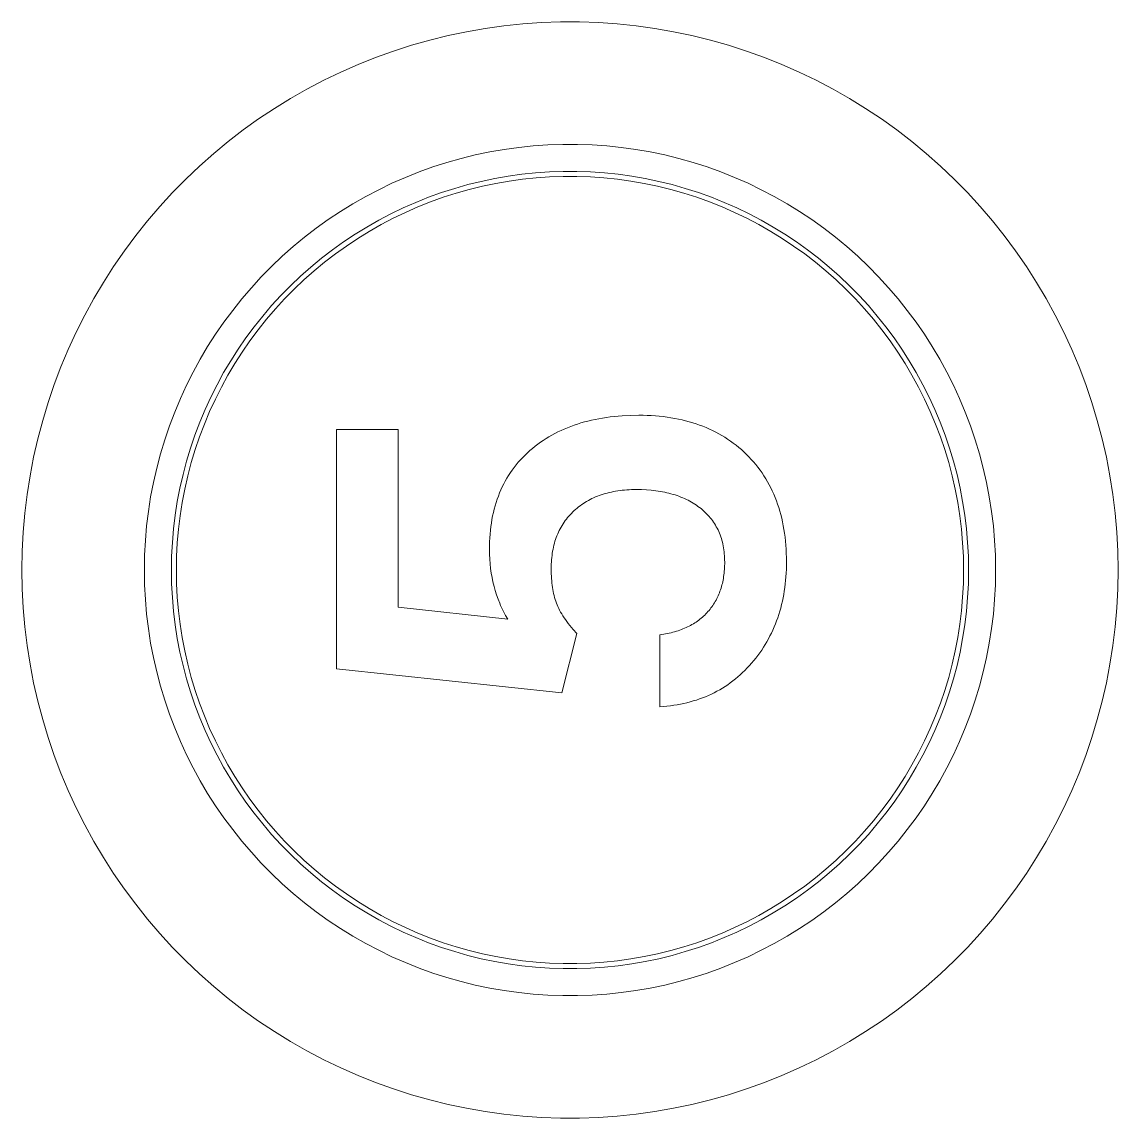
# Model space of a CAD drawing. Header units: millimetres. Extents: x -208 to 4974, y -28 to 3137.
# Drawn here: x 312.29 to 334.29, y 1462.3 to 1484.3 of the extents above; entities that cross this region are included whole.
import ezdxf

# ---------------------------------------------------------------- set-up
doc = ezdxf.new("R2010")
doc.units = ezdxf.units.MM
doc.layers.add('ZANO_R', color=7, linetype='Continuous', lineweight=0)

msp = doc.modelspace()

# ---------------------------------------------------------------- linework, layer by layer
at = {"layer": 'ZANO_R'}
for p, q in [((321.584, 1484.165), (321.21, 1484.1)), ((321.96, 1484.217), (321.584, 1484.165)), ((322.338, 1484.257), (321.96, 1484.217)), ((322.717, 1484.283), (322.338, 1484.257)), ((323.096, 1484.296), (322.717, 1484.283)), ((323.476, 1484.296), (323.096, 1484.296)), ((323.856, 1484.283), (323.476, 1484.296)), ((324.234, 1484.257), (323.856, 1484.283)), ((324.612, 1484.217), (324.234, 1484.257)), ((324.988, 1484.165), (324.612, 1484.217)), ((325.362, 1484.1), (324.988, 1484.165)), ((320.47, 1483.931), (320.104, 1483.827)), ((320.838, 1484.022), (320.47, 1483.931)), ((321.21, 1484.1), (320.838, 1484.022)), ((325.734, 1484.022), (325.362, 1484.1)), ((326.103, 1483.931), (325.734, 1484.022)), ((326.468, 1483.827), (326.103, 1483.931)), ((319.743, 1483.711), (319.385, 1483.583)), ((320.104, 1483.827), (319.743, 1483.711)), ((326.829, 1483.711), (326.468, 1483.827)), ((327.187, 1483.583), (326.829, 1483.711)), ((319.385, 1483.583), (319.033, 1483.442)), ((327.539, 1483.442), (327.187, 1483.583)), ((318.685, 1483.289), (318.343, 1483.124)), ((319.033, 1483.442), (318.685, 1483.289)), ((327.887, 1483.289), (327.539, 1483.442)), ((328.229, 1483.124), (327.887, 1483.289)), ((318.343, 1483.124), (318.007, 1482.948)), ((328.565, 1482.948), (328.229, 1483.124)), ((318.007, 1482.948), (317.677, 1482.76)), ((328.895, 1482.76), (328.565, 1482.948)), ((317.677, 1482.76), (317.354, 1482.561)), ((329.219, 1482.561), (328.895, 1482.76)), ((317.354, 1482.561), (317.037, 1482.35)), ((329.535, 1482.35), (329.219, 1482.561)), ((317.037, 1482.35), (316.729, 1482.129)), ((329.844, 1482.129), (329.535, 1482.35)), ((316.729, 1482.129), (316.428, 1481.898)), ((330.145, 1481.898), (329.844, 1482.129)), ((316.428, 1481.898), (316.135, 1481.656)), ((321.674, 1481.687), (321.964, 1481.737)), ((321.964, 1481.737), (322.256, 1481.778)), ((322.256, 1481.778), (322.55, 1481.808)), ((322.55, 1481.808), (322.844, 1481.829)), ((322.844, 1481.829), (323.139, 1481.839)), ((323.139, 1481.839), (323.434, 1481.839)), ((323.434, 1481.839), (323.728, 1481.829)), ((323.728, 1481.829), (324.023, 1481.808)), ((324.023, 1481.808), (324.316, 1481.778)), ((324.316, 1481.778), (324.608, 1481.737)), ((324.608, 1481.737), (324.898, 1481.687)), ((330.437, 1481.656), (330.145, 1481.898)), ((316.135, 1481.656), (315.851, 1481.404)), ((320.815, 1481.475), (321.099, 1481.555)), ((321.099, 1481.555), (321.385, 1481.626)), ((321.385, 1481.626), (321.674, 1481.687)), ((324.898, 1481.687), (325.187, 1481.626)), ((325.187, 1481.626), (325.473, 1481.555)), ((325.473, 1481.555), (325.757, 1481.475)), ((330.722, 1481.404), (330.437, 1481.656)), ((315.851, 1481.404), (315.575, 1481.143)), ((319.983, 1481.176), (320.257, 1481.285)), ((320.257, 1481.285), (320.534, 1481.385)), ((320.534, 1481.385), (320.815, 1481.475)), ((322.322, 1481.239), (322.597, 1481.268)), ((322.597, 1481.268), (322.872, 1481.287)), ((322.872, 1481.287), (323.148, 1481.296)), ((323.148, 1481.296), (323.424, 1481.296)), ((323.424, 1481.296), (323.7, 1481.287)), ((323.7, 1481.287), (323.976, 1481.268)), ((323.976, 1481.268), (324.25, 1481.239)), ((325.757, 1481.475), (326.038, 1481.385)), ((326.038, 1481.385), (326.315, 1481.285)), ((326.315, 1481.285), (326.589, 1481.176)), ((330.997, 1481.143), (330.722, 1481.404)), ((315.575, 1481.143), (315.309, 1480.872)), ((319.447, 1480.929), (319.713, 1481.057)), ((319.713, 1481.057), (319.983, 1481.176)), ((321.238, 1481.031), (321.506, 1481.097)), ((321.506, 1481.097), (321.776, 1481.154)), ((321.528, 1481), (321.795, 1481.056)), ((321.776, 1481.154), (322.048, 1481.201)), ((321.795, 1481.056), (322.064, 1481.102)), ((322.048, 1481.201), (322.322, 1481.239)), ((322.064, 1481.102), (322.334, 1481.14)), ((322.334, 1481.14), (322.605, 1481.168)), ((322.605, 1481.168), (322.877, 1481.187)), ((322.877, 1481.187), (323.15, 1481.196)), ((323.15, 1481.196), (323.422, 1481.196)), ((323.422, 1481.196), (323.695, 1481.187)), ((323.695, 1481.187), (323.967, 1481.168)), ((323.967, 1481.168), (324.238, 1481.14)), ((324.238, 1481.14), (324.509, 1481.102)), ((324.25, 1481.239), (324.524, 1481.201)), ((324.509, 1481.102), (324.777, 1481.056)), ((324.524, 1481.201), (324.796, 1481.154)), ((324.777, 1481.056), (325.044, 1481)), ((324.796, 1481.154), (325.066, 1481.097)), ((325.066, 1481.097), (325.334, 1481.031)), ((326.589, 1481.176), (326.859, 1481.057)), ((326.859, 1481.057), (327.125, 1480.929)), ((331.263, 1480.872), (330.997, 1481.143)), ((315.309, 1480.872), (315.053, 1480.592)), ((319.186, 1480.792), (319.447, 1480.929)), ((320.449, 1480.778), (320.709, 1480.871)), ((320.709, 1480.871), (320.972, 1480.956)), ((320.741, 1480.777), (321.001, 1480.86)), ((320.972, 1480.956), (321.238, 1481.031)), ((321.001, 1480.86), (321.263, 1480.934)), ((321.263, 1480.934), (321.528, 1481)), ((325.044, 1481), (325.309, 1480.934)), ((325.309, 1480.934), (325.571, 1480.86)), ((325.334, 1481.031), (325.6, 1480.956)), ((325.571, 1480.86), (325.831, 1480.777)), ((325.6, 1480.956), (325.863, 1480.871)), ((325.863, 1480.871), (326.123, 1480.778)), ((327.125, 1480.929), (327.386, 1480.792)), ((331.52, 1480.592), (331.263, 1480.872)), ((318.679, 1480.491), (318.93, 1480.646)), ((318.93, 1480.646), (319.186, 1480.792)), ((319.94, 1480.564), (320.193, 1480.675)), ((320.193, 1480.675), (320.449, 1480.778)), ((320.231, 1480.583), (320.485, 1480.684)), ((320.485, 1480.684), (320.741, 1480.777)), ((325.831, 1480.777), (326.088, 1480.684)), ((326.088, 1480.684), (326.341, 1480.583)), ((326.123, 1480.778), (326.379, 1480.675)), ((326.379, 1480.675), (326.632, 1480.564)), ((327.386, 1480.792), (327.642, 1480.646)), ((327.642, 1480.646), (327.893, 1480.491)), ((315.053, 1480.592), (314.806, 1480.303)), ((318.433, 1480.328), (318.679, 1480.491)), ((319.447, 1480.316), (319.691, 1480.444)), ((319.691, 1480.444), (319.94, 1480.564)), ((319.736, 1480.355), (319.982, 1480.473)), ((319.982, 1480.473), (320.231, 1480.583)), ((326.341, 1480.583), (326.59, 1480.473)), ((326.59, 1480.473), (326.836, 1480.355)), ((326.632, 1480.564), (326.881, 1480.444)), ((326.881, 1480.444), (327.126, 1480.316)), ((327.893, 1480.491), (328.139, 1480.328)), ((331.767, 1480.303), (331.52, 1480.592)), ((314.806, 1480.303), (314.569, 1480.007)), ((318.194, 1480.156), (318.433, 1480.328)), ((318.972, 1480.034), (319.207, 1480.179)), ((319.207, 1480.179), (319.447, 1480.316)), ((319.258, 1480.093), (319.495, 1480.228)), ((319.495, 1480.228), (319.736, 1480.355)), ((326.836, 1480.355), (327.078, 1480.228)), ((327.078, 1480.228), (327.315, 1480.093)), ((327.126, 1480.316), (327.366, 1480.179)), ((327.366, 1480.179), (327.601, 1480.034)), ((328.139, 1480.328), (328.379, 1480.156)), ((332.003, 1480.007), (331.767, 1480.303)), ((314.569, 1480.007), (314.343, 1479.702)), ((317.733, 1479.789), (317.96, 1479.976)), ((317.96, 1479.976), (318.194, 1480.156)), ((318.742, 1479.881), (318.972, 1480.034)), ((318.798, 1479.799), (319.026, 1479.95)), ((319.026, 1479.95), (319.258, 1480.093)), ((327.315, 1480.093), (327.547, 1479.95)), ((327.547, 1479.95), (327.774, 1479.799)), ((327.601, 1480.034), (327.831, 1479.881)), ((328.379, 1480.156), (328.612, 1479.976)), ((328.612, 1479.976), (328.84, 1479.789)), ((332.23, 1479.702), (332.003, 1480.007)), ((317.512, 1479.593), (317.733, 1479.789)), ((318.298, 1479.552), (318.517, 1479.721)), ((318.517, 1479.721), (318.742, 1479.881)), ((318.577, 1479.64), (318.798, 1479.799)), ((327.774, 1479.799), (327.996, 1479.64)), ((327.831, 1479.881), (328.055, 1479.721)), ((328.055, 1479.721), (328.274, 1479.552)), ((328.84, 1479.789), (329.06, 1479.593)), ((314.343, 1479.702), (314.127, 1479.389)), ((317.298, 1479.39), (317.512, 1479.593)), ((318.085, 1479.376), (318.298, 1479.552)), ((318.361, 1479.474), (318.577, 1479.64)), ((327.996, 1479.64), (328.212, 1479.474)), ((328.274, 1479.552), (328.487, 1479.376)), ((329.06, 1479.593), (329.274, 1479.39)), ((332.445, 1479.389), (332.23, 1479.702)), ((314.127, 1479.389), (313.922, 1479.069)), ((317.091, 1479.18), (317.298, 1479.39)), ((317.879, 1479.193), (318.085, 1479.376)), ((317.946, 1479.12), (318.15, 1479.3)), ((318.15, 1479.3), (318.361, 1479.474)), ((328.212, 1479.474), (328.422, 1479.3)), ((328.422, 1479.3), (328.626, 1479.12)), ((328.487, 1479.376), (328.694, 1479.193)), ((329.274, 1479.39), (329.481, 1479.18)), ((332.65, 1479.069), (332.445, 1479.389)), ((313.922, 1479.069), (313.728, 1478.743)), ((316.892, 1478.962), (317.091, 1479.18)), ((317.678, 1479.003), (317.879, 1479.193)), ((317.748, 1478.932), (317.946, 1479.12)), ((328.626, 1479.12), (328.824, 1478.932)), ((328.694, 1479.193), (328.894, 1479.003)), ((329.481, 1479.18), (329.68, 1478.962)), ((332.844, 1478.743), (332.65, 1479.069)), ((316.7, 1478.738), (316.892, 1478.962)), ((317.485, 1478.806), (317.678, 1479.003)), ((317.557, 1478.737), (317.748, 1478.932)), ((328.824, 1478.932), (329.015, 1478.737)), ((328.894, 1479.003), (329.088, 1478.806)), ((329.68, 1478.962), (329.872, 1478.738)), ((313.728, 1478.743), (313.546, 1478.41)), ((316.516, 1478.508), (316.7, 1478.738)), ((317.298, 1478.603), (317.485, 1478.806)), ((317.373, 1478.536), (317.557, 1478.737)), ((329.015, 1478.737), (329.199, 1478.536)), ((329.088, 1478.806), (329.274, 1478.603)), ((329.872, 1478.738), (330.056, 1478.508)), ((333.026, 1478.41), (332.844, 1478.743)), ((313.546, 1478.41), (313.375, 1478.07)), ((316.341, 1478.271), (316.516, 1478.508)), ((317.119, 1478.393), (317.298, 1478.603)), ((317.196, 1478.329), (317.373, 1478.536)), ((329.199, 1478.536), (329.377, 1478.329)), ((329.274, 1478.603), (329.454, 1478.393)), ((330.056, 1478.508), (330.232, 1478.271)), ((333.197, 1478.07), (333.026, 1478.41)), ((316.173, 1478.028), (316.341, 1478.271)), ((316.946, 1478.177), (317.119, 1478.393)), ((317.026, 1478.116), (317.196, 1478.329)), ((329.377, 1478.329), (329.547, 1478.116)), ((329.454, 1478.393), (329.626, 1478.177)), ((330.232, 1478.271), (330.399, 1478.028)), ((313.375, 1478.07), (313.217, 1477.725)), ((316.014, 1477.78), (316.173, 1478.028)), ((316.782, 1477.955), (316.946, 1478.177)), ((316.863, 1477.897), (317.026, 1478.116)), ((329.547, 1478.116), (329.709, 1477.897)), ((329.626, 1478.177), (329.791, 1477.955)), ((330.399, 1478.028), (330.558, 1477.78)), ((333.356, 1477.725), (333.197, 1478.07)), ((315.864, 1477.526), (316.014, 1477.78)), ((316.625, 1477.728), (316.782, 1477.955)), ((316.708, 1477.672), (316.863, 1477.897)), ((329.709, 1477.897), (329.864, 1477.672)), ((329.791, 1477.955), (329.947, 1477.728)), ((330.558, 1477.78), (330.709, 1477.526)), ((313.217, 1477.725), (313.07, 1477.375)), ((315.722, 1477.268), (315.864, 1477.526)), ((316.476, 1477.495), (316.625, 1477.728)), ((316.561, 1477.443), (316.708, 1477.672)), ((329.864, 1477.672), (330.011, 1477.443)), ((329.947, 1477.728), (330.096, 1477.495)), ((330.709, 1477.526), (330.85, 1477.268)), ((333.502, 1477.375), (333.356, 1477.725)), ((313.07, 1477.375), (312.935, 1477.02)), ((316.335, 1477.258), (316.476, 1477.495)), ((316.422, 1477.208), (316.561, 1477.443)), ((330.011, 1477.443), (330.15, 1477.208)), ((330.096, 1477.495), (330.237, 1477.258)), ((333.637, 1477.02), (333.502, 1477.375)), ((315.589, 1477.004), (315.722, 1477.268)), ((316.202, 1477.015), (316.335, 1477.258)), ((316.291, 1476.969), (316.422, 1477.208)), ((330.15, 1477.208), (330.281, 1476.969)), ((330.237, 1477.258), (330.37, 1477.015)), ((330.85, 1477.268), (330.983, 1477.004)), ((312.935, 1477.02), (312.813, 1476.661)), ((315.466, 1476.736), (315.589, 1477.004)), ((316.078, 1476.769), (316.202, 1477.015)), ((316.168, 1476.725), (316.291, 1476.969)), ((330.281, 1476.969), (330.404, 1476.725)), ((330.37, 1477.015), (330.494, 1476.769)), ((330.983, 1477.004), (331.106, 1476.736)), ((333.759, 1476.661), (333.637, 1477.02)), ((312.813, 1476.661), (312.703, 1476.297)), ((315.352, 1476.464), (315.466, 1476.736)), ((315.963, 1476.518), (316.078, 1476.769)), ((316.054, 1476.478), (316.168, 1476.725)), ((330.404, 1476.725), (330.518, 1476.478)), ((330.494, 1476.769), (330.609, 1476.518)), ((331.106, 1476.736), (331.22, 1476.464)), ((333.869, 1476.297), (333.759, 1476.661)), ((315.248, 1476.189), (315.352, 1476.464)), ((315.856, 1476.263), (315.963, 1476.518)), ((315.949, 1476.226), (316.054, 1476.478)), ((330.518, 1476.478), (330.623, 1476.226)), ((330.609, 1476.518), (330.716, 1476.263)), ((331.22, 1476.464), (331.325, 1476.189)), ((312.703, 1476.297), (312.606, 1475.93)), ((315.758, 1476.005), (315.856, 1476.263)), ((315.852, 1475.971), (315.949, 1476.226)), ((323.3, 1476.179), (323.367, 1476.203)), ((323.367, 1476.203), (323.435, 1476.226)), ((323.435, 1476.226), (323.504, 1476.248)), ((323.504, 1476.248), (323.574, 1476.268)), ((323.574, 1476.268), (323.645, 1476.286)), ((323.645, 1476.286), (323.717, 1476.304)), ((323.717, 1476.304), (323.79, 1476.32)), ((323.79, 1476.32), (323.864, 1476.334)), ((323.864, 1476.334), (323.94, 1476.347)), ((323.94, 1476.347), (324.016, 1476.359)), ((324.016, 1476.359), (324.094, 1476.369)), ((324.094, 1476.369), (324.173, 1476.378)), ((324.173, 1476.378), (324.253, 1476.386)), ((324.253, 1476.386), (324.334, 1476.392)), ((324.334, 1476.392), (324.499, 1476.401)), ((324.499, 1476.401), (324.668, 1476.403)), ((324.668, 1476.403), (324.753, 1476.403)), ((324.753, 1476.403), (324.836, 1476.4)), ((324.836, 1476.4), (324.918, 1476.396)), ((324.918, 1476.396), (324.999, 1476.391)), ((324.999, 1476.391), (325.078, 1476.384)), ((325.078, 1476.384), (325.157, 1476.376)), ((325.157, 1476.376), (325.235, 1476.366)), ((325.235, 1476.366), (325.312, 1476.354)), ((325.312, 1476.354), (325.387, 1476.341)), ((325.387, 1476.341), (325.462, 1476.327)), ((325.462, 1476.327), (325.535, 1476.311)), ((325.535, 1476.311), (325.607, 1476.293)), ((325.607, 1476.293), (325.679, 1476.274)), ((325.679, 1476.274), (325.749, 1476.253)), ((325.749, 1476.253), (325.818, 1476.231)), ((325.818, 1476.231), (325.886, 1476.207)), ((325.886, 1476.207), (325.953, 1476.182)), ((330.623, 1476.226), (330.72, 1475.971)), ((330.716, 1476.263), (330.814, 1476.005)), ((333.967, 1475.93), (333.869, 1476.297)), ((315.153, 1475.909), (315.248, 1476.189)), ((315.669, 1475.743), (315.758, 1476.005)), ((318.601, 1471.315), (318.601, 1476.115)), ((318.601, 1476.115), (319.84, 1476.115)), ((319.84, 1476.115), (319.84, 1472.555)), ((322.864, 1475.971), (322.923, 1476.005)), ((322.923, 1476.005), (322.983, 1476.037)), ((322.983, 1476.037), (323.045, 1476.068)), ((323.045, 1476.068), (323.107, 1476.098)), ((323.107, 1476.098), (323.17, 1476.126)), ((323.17, 1476.126), (323.235, 1476.153)), ((323.235, 1476.153), (323.3, 1476.179)), ((325.953, 1476.182), (326.019, 1476.155)), ((326.019, 1476.155), (326.083, 1476.126)), ((326.083, 1476.126), (326.147, 1476.096)), ((326.147, 1476.096), (326.21, 1476.065)), ((326.21, 1476.065), (326.271, 1476.032)), ((326.271, 1476.032), (326.332, 1475.998)), ((326.332, 1475.998), (326.391, 1475.961)), ((330.814, 1476.005), (330.903, 1475.743)), ((331.325, 1476.189), (331.42, 1475.909)), ((312.606, 1475.93), (312.521, 1475.56)), ((315.067, 1475.627), (315.153, 1475.909)), ((315.764, 1475.713), (315.852, 1475.971)), ((322.533, 1475.738), (322.586, 1475.78)), ((322.586, 1475.78), (322.639, 1475.821)), ((322.639, 1475.821), (322.694, 1475.86)), ((322.694, 1475.86), (322.75, 1475.899)), ((322.75, 1475.899), (322.806, 1475.935)), ((322.806, 1475.935), (322.864, 1475.971)), ((326.391, 1475.961), (326.449, 1475.924)), ((326.449, 1475.924), (326.506, 1475.885)), ((326.506, 1475.885), (326.563, 1475.844)), ((326.563, 1475.844), (326.618, 1475.802)), ((326.618, 1475.802), (326.672, 1475.758)), ((330.72, 1475.971), (330.808, 1475.713)), ((331.42, 1475.909), (331.505, 1475.627)), ((334.051, 1475.56), (333.967, 1475.93)), ((312.521, 1475.56), (312.45, 1475.187)), ((314.992, 1475.342), (315.067, 1475.627)), ((315.589, 1475.479), (315.669, 1475.743)), ((315.686, 1475.452), (315.764, 1475.713)), ((322.292, 1475.508), (322.337, 1475.556)), ((322.337, 1475.556), (322.384, 1475.603)), ((322.384, 1475.603), (322.432, 1475.649)), ((322.432, 1475.649), (322.482, 1475.694)), ((322.482, 1475.694), (322.533, 1475.738)), ((326.672, 1475.758), (326.725, 1475.713)), ((326.725, 1475.713), (326.776, 1475.666)), ((326.776, 1475.666), (326.827, 1475.618)), ((326.827, 1475.618), (326.876, 1475.568)), ((326.876, 1475.568), (326.924, 1475.517)), ((330.808, 1475.713), (330.887, 1475.452)), ((330.903, 1475.743), (330.983, 1475.479)), ((331.505, 1475.627), (331.581, 1475.342)), ((334.123, 1475.187), (334.051, 1475.56)), ((314.926, 1475.054), (314.992, 1475.342)), ((315.519, 1475.212), (315.589, 1475.479)), ((315.616, 1475.188), (315.686, 1475.452)), ((322.127, 1475.304), (322.165, 1475.357)), ((322.165, 1475.357), (322.206, 1475.408)), ((322.206, 1475.408), (322.248, 1475.459)), ((322.248, 1475.459), (322.292, 1475.508)), ((326.924, 1475.517), (326.971, 1475.465)), ((326.971, 1475.465), (327.015, 1475.412)), ((327.015, 1475.412), (327.058, 1475.358)), ((327.058, 1475.358), (327.1, 1475.303)), ((330.887, 1475.452), (330.957, 1475.188)), ((330.983, 1475.479), (331.054, 1475.212)), ((331.581, 1475.342), (331.646, 1475.054)), ((312.45, 1475.187), (312.391, 1474.812)), ((315.457, 1474.943), (315.519, 1475.212)), ((315.555, 1474.922), (315.616, 1475.188)), ((321.987, 1475.083), (322.019, 1475.14)), ((322.019, 1475.14), (322.054, 1475.196)), ((322.054, 1475.196), (322.089, 1475.251)), ((322.089, 1475.251), (322.127, 1475.304)), ((327.1, 1475.303), (327.14, 1475.246)), ((327.14, 1475.246), (327.178, 1475.188)), ((327.178, 1475.188), (327.215, 1475.13)), ((327.215, 1475.13), (327.251, 1475.07)), ((330.957, 1475.188), (331.017, 1474.922)), ((331.054, 1475.212), (331.115, 1474.943)), ((334.181, 1474.812), (334.123, 1475.187)), ((314.87, 1474.765), (314.926, 1475.054)), ((315.405, 1474.672), (315.457, 1474.943)), ((315.504, 1474.654), (315.555, 1474.922)), ((321.873, 1474.843), (321.899, 1474.905)), ((321.899, 1474.905), (321.927, 1474.965)), ((321.927, 1474.965), (321.956, 1475.025)), ((321.956, 1475.025), (321.987, 1475.083)), ((324.246, 1474.886), (324.202, 1474.879)), ((324.29, 1474.892), (324.246, 1474.886)), ((324.336, 1474.897), (324.29, 1474.892)), ((324.382, 1474.902), (324.336, 1474.897)), ((324.428, 1474.906), (324.382, 1474.902)), ((324.475, 1474.909), (324.428, 1474.906)), ((324.523, 1474.911), (324.475, 1474.909)), ((324.62, 1474.912), (324.523, 1474.911)), ((324.722, 1474.911), (324.62, 1474.912)), ((324.82, 1474.906), (324.722, 1474.911)), ((324.916, 1474.899), (324.82, 1474.906)), ((324.963, 1474.894), (324.916, 1474.899)), ((325.009, 1474.888), (324.963, 1474.894)), ((325.054, 1474.882), (325.009, 1474.888)), ((325.099, 1474.875), (325.054, 1474.882)), ((327.251, 1475.07), (327.284, 1475.009)), ((327.284, 1475.009), (327.317, 1474.947)), ((327.317, 1474.947), (327.347, 1474.883)), ((327.347, 1474.883), (327.376, 1474.819)), ((331.017, 1474.922), (331.069, 1474.654)), ((331.115, 1474.943), (331.167, 1474.672)), ((331.646, 1475.054), (331.702, 1474.765)), ((312.391, 1474.812), (312.345, 1474.435)), ((314.825, 1474.474), (314.87, 1474.765)), ((315.362, 1474.399), (315.405, 1474.672)), ((321.804, 1474.652), (321.825, 1474.717)), ((321.825, 1474.717), (321.848, 1474.781)), ((321.848, 1474.781), (321.873, 1474.843)), ((323.62, 1474.674), (323.587, 1474.654)), ((323.655, 1474.693), (323.62, 1474.674)), ((323.69, 1474.712), (323.655, 1474.693)), ((323.725, 1474.73), (323.69, 1474.712)), ((323.761, 1474.747), (323.725, 1474.73)), ((323.798, 1474.763), (323.761, 1474.747)), ((323.836, 1474.778), (323.798, 1474.763)), ((323.874, 1474.793), (323.836, 1474.778)), ((323.913, 1474.806), (323.874, 1474.793)), ((323.952, 1474.819), (323.913, 1474.806)), ((323.992, 1474.831), (323.952, 1474.819)), ((324.033, 1474.842), (323.992, 1474.831)), ((324.074, 1474.853), (324.033, 1474.842)), ((324.116, 1474.862), (324.074, 1474.853)), ((324.159, 1474.871), (324.116, 1474.862)), ((324.202, 1474.879), (324.159, 1474.871)), ((325.143, 1474.867), (325.099, 1474.875)), ((325.187, 1474.858), (325.143, 1474.867)), ((325.23, 1474.849), (325.187, 1474.858)), ((325.272, 1474.839), (325.23, 1474.849)), ((325.313, 1474.828), (325.272, 1474.839)), ((325.354, 1474.816), (325.313, 1474.828)), ((325.394, 1474.804), (325.354, 1474.816)), ((325.434, 1474.791), (325.394, 1474.804)), ((325.472, 1474.777), (325.434, 1474.791)), ((325.511, 1474.762), (325.472, 1474.777)), ((325.548, 1474.747), (325.511, 1474.762)), ((325.585, 1474.731), (325.548, 1474.747)), ((325.621, 1474.714), (325.585, 1474.731)), ((325.656, 1474.697), (325.621, 1474.714)), ((325.691, 1474.678), (325.656, 1474.697)), ((325.725, 1474.659), (325.691, 1474.678)), ((327.376, 1474.819), (327.404, 1474.753)), ((327.404, 1474.753), (327.429, 1474.686)), ((327.429, 1474.686), (327.454, 1474.618)), ((331.167, 1474.672), (331.21, 1474.399)), ((331.702, 1474.765), (331.747, 1474.474)), ((334.227, 1474.435), (334.181, 1474.812)), ((314.789, 1474.181), (314.825, 1474.474)), ((315.461, 1474.385), (315.504, 1474.654)), ((321.734, 1474.382), (321.749, 1474.451)), ((321.749, 1474.451), (321.766, 1474.519)), ((321.766, 1474.519), (321.784, 1474.586)), ((321.784, 1474.586), (321.804, 1474.652)), ((323.341, 1474.462), (323.314, 1474.434)), ((323.37, 1474.489), (323.341, 1474.462)), ((323.399, 1474.515), (323.37, 1474.489)), ((323.428, 1474.54), (323.399, 1474.515)), ((323.459, 1474.564), (323.428, 1474.54)), ((323.49, 1474.588), (323.459, 1474.564)), ((323.522, 1474.611), (323.49, 1474.588)), ((323.554, 1474.633), (323.522, 1474.611)), ((323.587, 1474.654), (323.554, 1474.633)), ((325.759, 1474.639), (325.725, 1474.659)), ((325.791, 1474.619), (325.759, 1474.639)), ((325.823, 1474.597), (325.791, 1474.619)), ((325.855, 1474.575), (325.823, 1474.597)), ((325.886, 1474.552), (325.855, 1474.575)), ((325.916, 1474.529), (325.886, 1474.552)), ((325.945, 1474.504), (325.916, 1474.529)), ((325.973, 1474.48), (325.945, 1474.504)), ((326.001, 1474.454), (325.973, 1474.48)), ((326.027, 1474.428), (326.001, 1474.454)), ((327.454, 1474.618), (327.477, 1474.549)), ((327.477, 1474.549), (327.498, 1474.479)), ((327.498, 1474.479), (327.517, 1474.408)), ((331.069, 1474.654), (331.111, 1474.385)), ((331.747, 1474.474), (331.783, 1474.181)), ((312.345, 1474.435), (312.312, 1474.056)), ((315.329, 1474.125), (315.362, 1474.399)), ((315.428, 1474.114), (315.461, 1474.385)), ((321.698, 1474.168), (321.708, 1474.24)), ((321.708, 1474.24), (321.72, 1474.312)), ((321.72, 1474.312), (321.734, 1474.382)), ((323.147, 1474.225), (323.127, 1474.193)), ((323.168, 1474.257), (323.147, 1474.225)), ((323.19, 1474.288), (323.168, 1474.257)), ((323.213, 1474.318), (323.19, 1474.288)), ((323.237, 1474.348), (323.213, 1474.318)), ((323.262, 1474.378), (323.237, 1474.348)), ((323.287, 1474.406), (323.262, 1474.378)), ((323.314, 1474.434), (323.287, 1474.406)), ((326.052, 1474.401), (326.027, 1474.428)), ((326.077, 1474.374), (326.052, 1474.401)), ((326.101, 1474.346), (326.077, 1474.374)), ((326.124, 1474.318), (326.101, 1474.346)), ((326.145, 1474.289), (326.124, 1474.318)), ((326.166, 1474.259), (326.145, 1474.289)), ((326.186, 1474.229), (326.166, 1474.259)), ((326.205, 1474.198), (326.186, 1474.229)), ((327.517, 1474.408), (327.535, 1474.336)), ((327.535, 1474.336), (327.552, 1474.262)), ((327.552, 1474.262), (327.567, 1474.187)), ((331.111, 1474.385), (331.144, 1474.114)), ((331.21, 1474.399), (331.243, 1474.125)), ((334.26, 1474.056), (334.227, 1474.435)), ((312.312, 1474.056), (312.293, 1473.677)), ((314.764, 1473.887), (314.789, 1474.181)), ((315.305, 1473.85), (315.329, 1474.125)), ((315.405, 1473.843), (315.428, 1474.114)), ((321.677, 1473.943), (321.682, 1474.019)), ((321.682, 1474.019), (321.689, 1474.094)), ((321.689, 1474.094), (321.698, 1474.168)), ((323.039, 1474.021), (323.024, 1473.985)), ((323.055, 1474.057), (323.039, 1474.021)), ((323.071, 1474.092), (323.055, 1474.057)), ((323.089, 1474.126), (323.071, 1474.092)), ((323.107, 1474.16), (323.089, 1474.126)), ((323.127, 1474.193), (323.107, 1474.16)), ((326.223, 1474.167), (326.205, 1474.198)), ((326.241, 1474.135), (326.223, 1474.167)), ((326.257, 1474.102), (326.241, 1474.135)), ((326.272, 1474.069), (326.257, 1474.102)), ((326.286, 1474.035), (326.272, 1474.069)), ((326.3, 1474.001), (326.286, 1474.035)), ((326.312, 1473.966), (326.3, 1474.001)), ((327.567, 1474.187), (327.58, 1474.111)), ((327.58, 1474.111), (327.592, 1474.034)), ((327.592, 1474.034), (327.602, 1473.956)), ((331.144, 1474.114), (331.167, 1473.843)), ((331.243, 1474.125), (331.267, 1473.85)), ((331.783, 1474.181), (331.808, 1473.887)), ((334.28, 1473.677), (334.26, 1474.056)), ((314.749, 1473.592), (314.764, 1473.887)), ((315.291, 1473.574), (315.305, 1473.85)), ((315.391, 1473.57), (315.405, 1473.843)), ((321.67, 1473.788), (321.673, 1473.866)), ((321.67, 1473.709), (321.67, 1473.788)), ((321.673, 1473.866), (321.677, 1473.943)), ((322.963, 1473.795), (322.954, 1473.755)), ((322.974, 1473.834), (322.963, 1473.795)), ((322.985, 1473.873), (322.974, 1473.834)), ((322.997, 1473.911), (322.985, 1473.873)), ((323.01, 1473.948), (322.997, 1473.911)), ((323.024, 1473.985), (323.01, 1473.948)), ((326.324, 1473.93), (326.312, 1473.966)), ((326.335, 1473.894), (326.324, 1473.93)), ((326.344, 1473.857), (326.335, 1473.894)), ((326.353, 1473.82), (326.344, 1473.857)), ((326.361, 1473.782), (326.353, 1473.82)), ((326.368, 1473.744), (326.361, 1473.782)), ((327.602, 1473.956), (327.611, 1473.877)), ((327.611, 1473.877), (327.618, 1473.797)), ((327.618, 1473.797), (327.623, 1473.715)), ((331.167, 1473.843), (331.181, 1473.57)), ((331.267, 1473.85), (331.281, 1473.574)), ((331.808, 1473.887), (331.824, 1473.592)), ((312.293, 1473.677), (312.286, 1473.298)), ((314.744, 1473.298), (314.749, 1473.592)), ((315.286, 1473.298), (315.291, 1473.574)), ((315.386, 1473.298), (315.391, 1473.57)), ((321.671, 1473.612), (321.67, 1473.709)), ((321.675, 1473.517), (321.671, 1473.612)), ((322.925, 1473.59), (322.92, 1473.547)), ((322.931, 1473.632), (322.925, 1473.59)), ((322.938, 1473.674), (322.931, 1473.632)), ((322.945, 1473.715), (322.938, 1473.674)), ((322.954, 1473.755), (322.945, 1473.715)), ((326.374, 1473.704), (326.368, 1473.744)), ((326.379, 1473.665), (326.374, 1473.704)), ((326.383, 1473.624), (326.379, 1473.665)), ((326.387, 1473.583), (326.383, 1473.624)), ((326.389, 1473.542), (326.387, 1473.583)), ((327.623, 1473.715), (327.627, 1473.632)), ((327.627, 1473.632), (327.629, 1473.549)), ((331.181, 1473.57), (331.186, 1473.298)), ((331.281, 1473.574), (331.286, 1473.298)), ((331.824, 1473.592), (331.829, 1473.298)), ((334.286, 1473.298), (334.28, 1473.677)), ((321.683, 1473.422), (321.675, 1473.517)), ((321.693, 1473.329), (321.683, 1473.422)), ((322.911, 1473.414), (322.909, 1473.369)), ((322.909, 1473.369), (322.909, 1473.323)), ((322.913, 1473.459), (322.911, 1473.414)), ((322.916, 1473.503), (322.913, 1473.459)), ((322.92, 1473.547), (322.916, 1473.503)), ((326.386, 1473.307), (326.388, 1473.344)), ((326.388, 1473.344), (326.39, 1473.381)), ((326.39, 1473.5), (326.389, 1473.542)), ((326.391, 1473.457), (326.39, 1473.5)), ((326.39, 1473.381), (326.391, 1473.419)), ((326.391, 1473.419), (326.391, 1473.457)), ((327.63, 1473.387), (327.628, 1473.312)), ((327.629, 1473.549), (327.63, 1473.464)), ((327.63, 1473.464), (327.63, 1473.387)), ((312.286, 1473.298), (312.293, 1472.918)), ((314.749, 1473.003), (314.744, 1473.298)), ((315.291, 1473.021), (315.286, 1473.298)), ((315.391, 1473.025), (315.386, 1473.298)), ((321.705, 1473.237), (321.693, 1473.329)), ((321.721, 1473.147), (321.705, 1473.237)), ((321.74, 1473.057), (321.721, 1473.147)), ((322.909, 1473.323), (322.911, 1473.223)), ((322.911, 1473.223), (322.913, 1473.175)), ((322.913, 1473.175), (322.915, 1473.127)), ((322.915, 1473.127), (322.919, 1473.081)), ((326.358, 1473.096), (326.364, 1473.13)), ((326.364, 1473.13), (326.37, 1473.165)), ((326.37, 1473.165), (326.375, 1473.2)), ((326.375, 1473.2), (326.379, 1473.235)), ((326.379, 1473.235), (326.383, 1473.271)), ((326.383, 1473.271), (326.386, 1473.307)), ((327.619, 1473.163), (327.613, 1473.09)), ((327.624, 1473.237), (327.619, 1473.163)), ((327.628, 1473.312), (327.624, 1473.237)), ((331.186, 1473.298), (331.181, 1473.025)), ((331.286, 1473.298), (331.281, 1473.021)), ((331.829, 1473.298), (331.824, 1473.003)), ((334.28, 1472.918), (334.286, 1473.298)), ((312.293, 1472.918), (312.312, 1472.539)), ((314.764, 1472.708), (314.749, 1473.003)), ((315.305, 1472.746), (315.291, 1473.021)), ((315.405, 1472.753), (315.391, 1473.025)), ((321.761, 1472.969), (321.74, 1473.057)), ((321.786, 1472.883), (321.761, 1472.969)), ((322.919, 1473.081), (322.924, 1473.036)), ((322.924, 1473.036), (322.929, 1472.991)), ((322.929, 1472.991), (322.935, 1472.948)), ((322.935, 1472.948), (322.942, 1472.905)), ((322.942, 1472.905), (322.949, 1472.864)), ((326.296, 1472.871), (326.307, 1472.901)), ((326.307, 1472.901), (326.317, 1472.933)), ((326.317, 1472.933), (326.327, 1472.965)), ((326.327, 1472.965), (326.336, 1472.997)), ((326.336, 1472.997), (326.344, 1473.029)), ((326.344, 1473.029), (326.351, 1473.063)), ((326.351, 1473.063), (326.358, 1473.096)), ((327.597, 1472.946), (327.587, 1472.876)), ((327.606, 1473.018), (327.597, 1472.946)), ((327.613, 1473.09), (327.606, 1473.018)), ((331.181, 1473.025), (331.167, 1472.753)), ((331.281, 1473.021), (331.267, 1472.746)), ((331.824, 1473.003), (331.808, 1472.708)), ((334.26, 1472.539), (334.28, 1472.918)), ((314.789, 1472.414), (314.764, 1472.708)), ((315.329, 1472.471), (315.305, 1472.746)), ((315.428, 1472.481), (315.405, 1472.753)), ((321.813, 1472.797), (321.786, 1472.883)), ((321.843, 1472.712), (321.813, 1472.797)), ((321.876, 1472.629), (321.843, 1472.712)), ((322.949, 1472.864), (322.958, 1472.823)), ((322.958, 1472.823), (322.967, 1472.783)), ((322.967, 1472.783), (322.977, 1472.745)), ((322.977, 1472.745), (322.988, 1472.707)), ((322.988, 1472.707), (323, 1472.67)), ((326.202, 1472.667), (326.218, 1472.695)), ((326.218, 1472.695), (326.232, 1472.723)), ((326.232, 1472.723), (326.246, 1472.752)), ((326.246, 1472.752), (326.26, 1472.781)), ((326.26, 1472.781), (326.273, 1472.81)), ((326.273, 1472.81), (326.285, 1472.84)), ((326.285, 1472.84), (326.296, 1472.871)), ((327.562, 1472.737), (327.548, 1472.669)), ((327.575, 1472.806), (327.562, 1472.737)), ((327.587, 1472.876), (327.575, 1472.806)), ((331.167, 1472.753), (331.144, 1472.481)), ((331.267, 1472.746), (331.243, 1472.471)), ((331.808, 1472.708), (331.783, 1472.414)), ((312.312, 1472.539), (312.345, 1472.16)), ((315.362, 1472.196), (315.329, 1472.471)), ((315.461, 1472.21), (315.428, 1472.481)), ((319.84, 1472.555), (322.037, 1472.309)), ((321.894, 1472.588), (321.876, 1472.629)), ((321.912, 1472.547), (321.894, 1472.588)), ((321.951, 1472.467), (321.912, 1472.547)), ((321.992, 1472.387), (321.951, 1472.467)), ((323, 1472.67), (323.013, 1472.635)), ((323.013, 1472.635), (323.026, 1472.599)), ((323.026, 1472.599), (323.042, 1472.563)), ((323.042, 1472.563), (323.059, 1472.527)), ((323.059, 1472.527), (323.077, 1472.491)), ((323.077, 1472.491), (323.097, 1472.454)), ((326.034, 1472.439), (326.055, 1472.463)), ((326.055, 1472.463), (326.076, 1472.487)), ((326.076, 1472.487), (326.096, 1472.511)), ((326.096, 1472.511), (326.115, 1472.536)), ((326.115, 1472.536), (326.134, 1472.561)), ((326.134, 1472.561), (326.152, 1472.587)), ((326.152, 1472.587), (326.169, 1472.614)), ((326.169, 1472.614), (326.186, 1472.64)), ((326.186, 1472.64), (326.202, 1472.667)), ((327.497, 1472.47), (327.477, 1472.405)), ((327.515, 1472.535), (327.497, 1472.47)), ((327.532, 1472.602), (327.515, 1472.535)), ((327.548, 1472.669), (327.532, 1472.602)), ((331.144, 1472.481), (331.111, 1472.21)), ((331.243, 1472.471), (331.21, 1472.196)), ((334.227, 1472.16), (334.26, 1472.539)), ((314.825, 1472.122), (314.789, 1472.414)), ((322.037, 1472.309), (321.992, 1472.387)), ((323.097, 1472.454), (323.119, 1472.416)), ((323.119, 1472.416), (323.142, 1472.378)), ((323.142, 1472.378), (323.166, 1472.34)), ((323.166, 1472.34), (323.193, 1472.302)), ((323.193, 1472.302), (323.22, 1472.263)), ((323.22, 1472.263), (323.25, 1472.224)), ((325.79, 1472.236), (325.817, 1472.254)), ((325.817, 1472.254), (325.843, 1472.272)), ((325.843, 1472.272), (325.869, 1472.291)), ((325.869, 1472.291), (325.894, 1472.31)), ((325.894, 1472.31), (325.919, 1472.33)), ((325.919, 1472.33), (325.943, 1472.351)), ((325.943, 1472.351), (325.967, 1472.372)), ((325.967, 1472.372), (325.99, 1472.394)), ((325.99, 1472.394), (326.012, 1472.416)), ((326.012, 1472.416), (326.034, 1472.439)), ((327.433, 1472.278), (327.409, 1472.215)), ((327.456, 1472.341), (327.433, 1472.278)), ((327.477, 1472.405), (327.456, 1472.341)), ((331.783, 1472.414), (331.747, 1472.122)), ((312.345, 1472.16), (312.391, 1471.783)), ((314.87, 1471.83), (314.825, 1472.122)), ((315.405, 1471.924), (315.362, 1472.196)), ((315.504, 1471.941), (315.461, 1472.21)), ((323.42, 1472.021), (323.124, 1470.83)), ((323.25, 1472.224), (323.281, 1472.184)), ((323.281, 1472.184), (323.313, 1472.144)), ((323.313, 1472.144), (323.347, 1472.103)), ((323.347, 1472.103), (323.42, 1472.021)), ((325.205, 1472.015), (325.243, 1472.023)), ((325.243, 1472.023), (325.279, 1472.031)), ((325.279, 1472.031), (325.316, 1472.039)), ((325.316, 1472.039), (325.351, 1472.048)), ((325.351, 1472.048), (325.386, 1472.058)), ((325.386, 1472.058), (325.421, 1472.068)), ((325.421, 1472.068), (325.455, 1472.079)), ((325.455, 1472.079), (325.488, 1472.09)), ((325.488, 1472.09), (325.521, 1472.102)), ((325.521, 1472.102), (325.553, 1472.115)), ((325.553, 1472.115), (325.585, 1472.128)), ((325.585, 1472.128), (325.616, 1472.142)), ((325.616, 1472.142), (325.646, 1472.156)), ((325.646, 1472.156), (325.676, 1472.171)), ((325.676, 1472.171), (325.705, 1472.186)), ((325.705, 1472.186), (325.734, 1472.202)), ((325.734, 1472.202), (325.762, 1472.219)), ((325.762, 1472.219), (325.79, 1472.236)), ((327.33, 1472.033), (327.3, 1471.974)), ((327.358, 1472.093), (327.33, 1472.033)), ((327.384, 1472.154), (327.358, 1472.093)), ((327.409, 1472.215), (327.384, 1472.154)), ((331.111, 1472.21), (331.069, 1471.941)), ((331.21, 1472.196), (331.167, 1471.924)), ((331.747, 1472.122), (331.702, 1471.83)), ((334.181, 1471.783), (334.227, 1472.16)), ((314.926, 1471.541), (314.87, 1471.83)), ((315.457, 1471.652), (315.405, 1471.924)), ((315.555, 1471.673), (315.504, 1471.941)), ((325.09, 1471.997), (325.167, 1472.008)), ((325.09, 1470.554), (325.09, 1471.997)), ((325.167, 1472.008), (325.205, 1472.015)), ((327.204, 1471.802), (327.169, 1471.746)), ((327.238, 1471.858), (327.204, 1471.802)), ((327.27, 1471.916), (327.238, 1471.858)), ((327.3, 1471.974), (327.27, 1471.916)), ((331.069, 1471.941), (331.017, 1471.673)), ((331.167, 1471.924), (331.115, 1471.652)), ((331.702, 1471.83), (331.646, 1471.541)), ((312.391, 1471.783), (312.45, 1471.408)), ((315.519, 1471.383), (315.457, 1471.652)), ((315.616, 1471.407), (315.555, 1471.673)), ((327.057, 1471.583), (327.017, 1471.531)), ((327.096, 1471.637), (327.057, 1471.583)), ((327.133, 1471.691), (327.096, 1471.637)), ((327.169, 1471.746), (327.133, 1471.691)), ((331.017, 1471.673), (330.957, 1471.407)), ((331.115, 1471.652), (331.054, 1471.383)), ((334.123, 1471.408), (334.181, 1471.783)), ((312.45, 1471.408), (312.521, 1471.035)), ((314.992, 1471.253), (314.926, 1471.541)), ((315.589, 1471.116), (315.519, 1471.383)), ((315.686, 1471.143), (315.616, 1471.407)), ((326.888, 1471.379), (326.843, 1471.331)), ((326.932, 1471.428), (326.888, 1471.379)), ((326.975, 1471.479), (326.932, 1471.428)), ((327.017, 1471.531), (326.975, 1471.479)), ((330.957, 1471.407), (330.887, 1471.143)), ((331.054, 1471.383), (330.983, 1471.116)), ((331.646, 1471.541), (331.581, 1471.253)), ((334.051, 1471.035), (334.123, 1471.408)), ((315.067, 1470.968), (314.992, 1471.253)), ((315.764, 1470.882), (315.686, 1471.143)), ((323.124, 1470.83), (318.601, 1471.315)), ((326.655, 1471.152), (326.605, 1471.111)), ((326.703, 1471.194), (326.655, 1471.152)), ((326.751, 1471.238), (326.703, 1471.194)), ((326.797, 1471.284), (326.751, 1471.238)), ((326.843, 1471.331), (326.797, 1471.284)), ((330.887, 1471.143), (330.808, 1470.882)), ((331.581, 1471.253), (331.505, 1470.968)), ((312.521, 1471.035), (312.606, 1470.665)), ((315.153, 1470.686), (315.067, 1470.968)), ((315.669, 1470.852), (315.589, 1471.116)), ((326.346, 1470.927), (326.291, 1470.895)), ((326.4, 1470.961), (326.346, 1470.927)), ((326.452, 1470.996), (326.4, 1470.961)), ((326.504, 1471.033), (326.452, 1470.996)), ((326.555, 1471.071), (326.504, 1471.033)), ((326.605, 1471.111), (326.555, 1471.071)), ((330.983, 1471.116), (330.903, 1470.852)), ((331.505, 1470.968), (331.42, 1470.686)), ((333.967, 1470.665), (334.051, 1471.035)), ((315.758, 1470.59), (315.669, 1470.852)), ((315.852, 1470.624), (315.764, 1470.882)), ((325.885, 1470.709), (325.824, 1470.688)), ((325.946, 1470.731), (325.885, 1470.709)), ((326.006, 1470.755), (325.946, 1470.731)), ((326.065, 1470.78), (326.006, 1470.755)), ((326.123, 1470.807), (326.065, 1470.78)), ((326.18, 1470.835), (326.123, 1470.807)), ((326.236, 1470.864), (326.18, 1470.835)), ((326.291, 1470.895), (326.236, 1470.864)), ((330.808, 1470.882), (330.72, 1470.624)), ((330.903, 1470.852), (330.814, 1470.59)), ((312.606, 1470.665), (312.703, 1470.298)), ((315.248, 1470.407), (315.153, 1470.686)), ((315.856, 1470.332), (315.758, 1470.59)), ((315.949, 1470.369), (315.852, 1470.624)), ((325.161, 1470.559), (325.09, 1470.554)), ((325.231, 1470.566), (325.161, 1470.559)), ((325.3, 1470.573), (325.231, 1470.566)), ((325.369, 1470.583), (325.3, 1470.573)), ((325.437, 1470.593), (325.369, 1470.583)), ((325.503, 1470.606), (325.437, 1470.593)), ((325.569, 1470.619), (325.503, 1470.606)), ((325.634, 1470.634), (325.569, 1470.619)), ((325.698, 1470.651), (325.634, 1470.634)), ((325.761, 1470.669), (325.698, 1470.651)), ((325.824, 1470.688), (325.761, 1470.669)), ((330.72, 1470.624), (330.623, 1470.369)), ((330.814, 1470.59), (330.716, 1470.332)), ((331.42, 1470.686), (331.325, 1470.407)), ((333.869, 1470.298), (333.967, 1470.665)), ((312.703, 1470.298), (312.813, 1469.935)), ((315.352, 1470.131), (315.248, 1470.407)), ((315.963, 1470.077), (315.856, 1470.332)), ((316.054, 1470.118), (315.949, 1470.369)), ((330.623, 1470.369), (330.518, 1470.118)), ((330.716, 1470.332), (330.609, 1470.077)), ((331.325, 1470.407), (331.22, 1470.131)), ((333.759, 1469.935), (333.869, 1470.298)), ((315.466, 1469.859), (315.352, 1470.131)), ((316.078, 1469.827), (315.963, 1470.077)), ((316.168, 1469.87), (316.054, 1470.118)), ((330.518, 1470.118), (330.404, 1469.87)), ((330.609, 1470.077), (330.494, 1469.827)), ((331.22, 1470.131), (331.106, 1469.859)), ((312.813, 1469.935), (312.935, 1469.575)), ((315.589, 1469.591), (315.466, 1469.859)), ((316.202, 1469.58), (316.078, 1469.827)), ((316.291, 1469.626), (316.168, 1469.87)), ((330.404, 1469.87), (330.281, 1469.626)), ((330.494, 1469.827), (330.37, 1469.58)), ((331.106, 1469.859), (330.983, 1469.591)), ((333.637, 1469.575), (333.759, 1469.935)), ((316.422, 1469.387), (316.291, 1469.626)), ((330.281, 1469.626), (330.15, 1469.387)), ((312.935, 1469.575), (313.07, 1469.22)), ((315.722, 1469.328), (315.589, 1469.591)), ((316.335, 1469.338), (316.202, 1469.58)), ((316.561, 1469.152), (316.422, 1469.387)), ((330.15, 1469.387), (330.011, 1469.152)), ((330.37, 1469.58), (330.237, 1469.338)), ((330.983, 1469.591), (330.85, 1469.328)), ((333.502, 1469.22), (333.637, 1469.575)), ((313.07, 1469.22), (313.217, 1468.87)), ((315.864, 1469.069), (315.722, 1469.328)), ((316.476, 1469.1), (316.335, 1469.338)), ((330.237, 1469.338), (330.096, 1469.1)), ((330.85, 1469.328), (330.709, 1469.069)), ((333.356, 1468.87), (333.502, 1469.22)), ((316.014, 1468.815), (315.864, 1469.069)), ((316.625, 1468.867), (316.476, 1469.1)), ((316.708, 1468.923), (316.561, 1469.152)), ((330.011, 1469.152), (329.864, 1468.923)), ((330.096, 1469.1), (329.947, 1468.867)), ((330.709, 1469.069), (330.558, 1468.815)), ((313.217, 1468.87), (313.375, 1468.525)), ((316.173, 1468.567), (316.014, 1468.815)), ((316.782, 1468.64), (316.625, 1468.867)), ((316.863, 1468.698), (316.708, 1468.923)), ((329.864, 1468.923), (329.709, 1468.698)), ((329.947, 1468.867), (329.791, 1468.64)), ((330.558, 1468.815), (330.399, 1468.567)), ((333.197, 1468.525), (333.356, 1468.87)), ((313.375, 1468.525), (313.546, 1468.186)), ((316.341, 1468.324), (316.173, 1468.567)), ((316.946, 1468.418), (316.782, 1468.64)), ((317.026, 1468.479), (316.863, 1468.698)), ((329.709, 1468.698), (329.547, 1468.479)), ((329.791, 1468.64), (329.626, 1468.418)), ((330.399, 1468.567), (330.232, 1468.324)), ((333.026, 1468.186), (333.197, 1468.525)), ((316.516, 1468.087), (316.341, 1468.324)), ((317.119, 1468.202), (316.946, 1468.418)), ((317.196, 1468.266), (317.026, 1468.479)), ((329.547, 1468.479), (329.377, 1468.266)), ((329.626, 1468.418), (329.454, 1468.202)), ((330.232, 1468.324), (330.056, 1468.087)), ((313.546, 1468.186), (313.728, 1467.852)), ((316.7, 1467.857), (316.516, 1468.087)), ((317.298, 1467.993), (317.119, 1468.202)), ((317.373, 1468.059), (317.196, 1468.266)), ((329.377, 1468.266), (329.199, 1468.059)), ((329.454, 1468.202), (329.274, 1467.993)), ((330.056, 1468.087), (329.872, 1467.857)), ((332.844, 1467.852), (333.026, 1468.186)), ((313.728, 1467.852), (313.922, 1467.526)), ((316.892, 1467.633), (316.7, 1467.857)), ((317.485, 1467.789), (317.298, 1467.993)), ((317.557, 1467.858), (317.373, 1468.059)), ((317.748, 1467.663), (317.557, 1467.858)), ((329.015, 1467.858), (328.824, 1467.663)), ((329.199, 1468.059), (329.015, 1467.858)), ((329.274, 1467.993), (329.088, 1467.789)), ((329.872, 1467.857), (329.68, 1467.633)), ((332.65, 1467.526), (332.844, 1467.852)), ((317.091, 1467.415), (316.892, 1467.633)), ((317.678, 1467.592), (317.485, 1467.789)), ((317.946, 1467.476), (317.748, 1467.663)), ((328.824, 1467.663), (328.626, 1467.476)), ((329.088, 1467.789), (328.894, 1467.592)), ((329.68, 1467.633), (329.481, 1467.415)), ((313.922, 1467.526), (314.127, 1467.206)), ((317.298, 1467.205), (317.091, 1467.415)), ((317.879, 1467.402), (317.678, 1467.592)), ((318.085, 1467.219), (317.879, 1467.402)), ((318.15, 1467.295), (317.946, 1467.476)), ((328.626, 1467.476), (328.422, 1467.295)), ((328.694, 1467.402), (328.487, 1467.219)), ((328.894, 1467.592), (328.694, 1467.402)), ((329.481, 1467.415), (329.274, 1467.205)), ((332.445, 1467.206), (332.65, 1467.526)), ((314.127, 1467.206), (314.343, 1466.894)), ((317.512, 1467.002), (317.298, 1467.205)), ((318.298, 1467.043), (318.085, 1467.219)), ((318.361, 1467.121), (318.15, 1467.295)), ((328.422, 1467.295), (328.212, 1467.121)), ((328.487, 1467.219), (328.274, 1467.043)), ((329.274, 1467.205), (329.06, 1467.002)), ((332.23, 1466.894), (332.445, 1467.206)), ((317.733, 1466.807), (317.512, 1467.002)), ((318.517, 1466.874), (318.298, 1467.043)), ((318.577, 1466.955), (318.361, 1467.121)), ((328.212, 1467.121), (327.996, 1466.955)), ((328.274, 1467.043), (328.055, 1466.874)), ((329.06, 1467.002), (328.84, 1466.807)), ((314.343, 1466.894), (314.569, 1466.589)), ((317.96, 1466.619), (317.733, 1466.807)), ((318.742, 1466.714), (318.517, 1466.874)), ((318.798, 1466.796), (318.577, 1466.955)), ((319.026, 1466.645), (318.798, 1466.796)), ((327.774, 1466.796), (327.547, 1466.645)), ((327.996, 1466.955), (327.774, 1466.796)), ((328.055, 1466.874), (327.831, 1466.714)), ((328.84, 1466.807), (328.612, 1466.619)), ((332.003, 1466.589), (332.23, 1466.894)), ((314.569, 1466.589), (314.806, 1466.292)), ((318.194, 1466.439), (317.96, 1466.619)), ((318.972, 1466.561), (318.742, 1466.714)), ((319.207, 1466.416), (318.972, 1466.561)), ((319.258, 1466.502), (319.026, 1466.645)), ((327.547, 1466.645), (327.315, 1466.502)), ((327.601, 1466.561), (327.366, 1466.416)), ((327.831, 1466.714), (327.601, 1466.561)), ((328.612, 1466.619), (328.379, 1466.439)), ((331.767, 1466.292), (332.003, 1466.589)), ((318.433, 1466.267), (318.194, 1466.439)), ((319.447, 1466.279), (319.207, 1466.416)), ((319.495, 1466.367), (319.258, 1466.502)), ((319.736, 1466.24), (319.495, 1466.367)), ((327.078, 1466.367), (326.836, 1466.24)), ((327.315, 1466.502), (327.078, 1466.367)), ((327.366, 1466.416), (327.126, 1466.279)), ((328.379, 1466.439), (328.139, 1466.267)), ((314.806, 1466.292), (315.053, 1466.003)), ((318.679, 1466.104), (318.433, 1466.267)), ((318.93, 1465.949), (318.679, 1466.104)), ((319.691, 1466.151), (319.447, 1466.279)), ((319.94, 1466.031), (319.691, 1466.151)), ((319.982, 1466.122), (319.736, 1466.24)), ((320.231, 1466.012), (319.982, 1466.122)), ((326.59, 1466.122), (326.341, 1466.012)), ((326.836, 1466.24), (326.59, 1466.122)), ((326.881, 1466.151), (326.632, 1466.031)), ((327.126, 1466.279), (326.881, 1466.151)), ((327.893, 1466.104), (327.642, 1465.949)), ((328.139, 1466.267), (327.893, 1466.104)), ((331.52, 1466.003), (331.767, 1466.292)), ((315.053, 1466.003), (315.309, 1465.723)), ((319.186, 1465.803), (318.93, 1465.949)), ((320.193, 1465.92), (319.94, 1466.031)), ((320.449, 1465.817), (320.193, 1465.92)), ((320.485, 1465.911), (320.231, 1466.012)), ((320.741, 1465.819), (320.485, 1465.911)), ((326.088, 1465.911), (325.831, 1465.819)), ((326.341, 1466.012), (326.088, 1465.911)), ((326.379, 1465.92), (326.123, 1465.817)), ((326.632, 1466.031), (326.379, 1465.92)), ((327.642, 1465.949), (327.386, 1465.803)), ((331.263, 1465.723), (331.52, 1466.003)), ((315.309, 1465.723), (315.575, 1465.453)), ((319.447, 1465.666), (319.186, 1465.803)), ((319.713, 1465.538), (319.447, 1465.666)), ((320.709, 1465.724), (320.449, 1465.817)), ((320.972, 1465.64), (320.709, 1465.724)), ((321.001, 1465.735), (320.741, 1465.819)), ((321.263, 1465.661), (321.001, 1465.735)), ((321.528, 1465.596), (321.263, 1465.661)), ((325.309, 1465.661), (325.044, 1465.596)), ((325.571, 1465.735), (325.309, 1465.661)), ((325.831, 1465.819), (325.571, 1465.735)), ((325.863, 1465.724), (325.6, 1465.64)), ((326.123, 1465.817), (325.863, 1465.724)), ((327.125, 1465.666), (326.859, 1465.538)), ((327.386, 1465.803), (327.125, 1465.666)), ((330.997, 1465.453), (331.263, 1465.723)), ((315.575, 1465.453), (315.851, 1465.191)), ((319.983, 1465.419), (319.713, 1465.538)), ((321.238, 1465.564), (320.972, 1465.64)), ((321.506, 1465.498), (321.238, 1465.564)), ((321.776, 1465.441), (321.506, 1465.498)), ((321.795, 1465.54), (321.528, 1465.596)), ((322.048, 1465.394), (321.776, 1465.441)), ((322.064, 1465.493), (321.795, 1465.54)), ((322.334, 1465.455), (322.064, 1465.493)), ((322.605, 1465.427), (322.334, 1465.455)), ((322.877, 1465.408), (322.605, 1465.427)), ((323.967, 1465.427), (323.695, 1465.408)), ((324.238, 1465.455), (323.967, 1465.427)), ((324.509, 1465.493), (324.238, 1465.455)), ((324.777, 1465.54), (324.509, 1465.493)), ((324.796, 1465.441), (324.524, 1465.394)), ((325.044, 1465.596), (324.777, 1465.54)), ((325.066, 1465.498), (324.796, 1465.441)), ((325.334, 1465.564), (325.066, 1465.498)), ((325.6, 1465.64), (325.334, 1465.564)), ((326.859, 1465.538), (326.589, 1465.419)), ((330.722, 1465.191), (330.997, 1465.453)), ((320.257, 1465.31), (319.983, 1465.419)), ((320.534, 1465.21), (320.257, 1465.31)), ((320.815, 1465.12), (320.534, 1465.21)), ((322.322, 1465.356), (322.048, 1465.394)), ((322.597, 1465.327), (322.322, 1465.356)), ((322.872, 1465.308), (322.597, 1465.327)), ((323.148, 1465.299), (322.872, 1465.308)), ((323.15, 1465.399), (322.877, 1465.408)), ((323.424, 1465.299), (323.148, 1465.299)), ((323.422, 1465.399), (323.15, 1465.399)), ((323.695, 1465.408), (323.422, 1465.399)), ((323.7, 1465.308), (323.424, 1465.299)), ((323.976, 1465.327), (323.7, 1465.308)), ((324.25, 1465.356), (323.976, 1465.327)), ((324.524, 1465.394), (324.25, 1465.356)), ((326.038, 1465.21), (325.757, 1465.12)), ((326.315, 1465.31), (326.038, 1465.21)), ((326.589, 1465.419), (326.315, 1465.31)), ((315.851, 1465.191), (316.135, 1464.939)), ((321.099, 1465.04), (320.815, 1465.12)), ((321.385, 1464.969), (321.099, 1465.04)), ((325.473, 1465.04), (325.187, 1464.969)), ((325.757, 1465.12), (325.473, 1465.04)), ((330.437, 1464.939), (330.722, 1465.191)), ((316.135, 1464.939), (316.428, 1464.697)), ((321.674, 1464.908), (321.385, 1464.969)), ((321.964, 1464.858), (321.674, 1464.908)), ((322.256, 1464.817), (321.964, 1464.858)), ((322.55, 1464.787), (322.256, 1464.817)), ((322.844, 1464.766), (322.55, 1464.787)), ((323.139, 1464.756), (322.844, 1464.766)), ((323.728, 1464.766), (323.434, 1464.756)), ((324.023, 1464.787), (323.728, 1464.766)), ((324.316, 1464.817), (324.023, 1464.787)), ((324.608, 1464.858), (324.316, 1464.817)), ((324.898, 1464.908), (324.608, 1464.858)), ((325.187, 1464.969), (324.898, 1464.908)), ((330.145, 1464.697), (330.437, 1464.939)), ((316.428, 1464.697), (316.729, 1464.466)), ((323.434, 1464.756), (323.139, 1464.756)), ((329.844, 1464.466), (330.145, 1464.697)), ((316.729, 1464.466), (317.037, 1464.245)), ((329.535, 1464.245), (329.844, 1464.466)), ((317.037, 1464.245), (317.354, 1464.034)), ((329.219, 1464.034), (329.535, 1464.245)), ((317.354, 1464.034), (317.677, 1463.835)), ((328.895, 1463.835), (329.219, 1464.034)), ((317.677, 1463.835), (318.007, 1463.647)), ((328.565, 1463.647), (328.895, 1463.835)), ((318.007, 1463.647), (318.343, 1463.471)), ((318.343, 1463.471), (318.685, 1463.306)), ((327.887, 1463.306), (328.229, 1463.471)), ((328.229, 1463.471), (328.565, 1463.647)), ((318.685, 1463.306), (319.033, 1463.153)), ((327.539, 1463.153), (327.887, 1463.306)), ((319.033, 1463.153), (319.385, 1463.012)), ((319.385, 1463.012), (319.743, 1462.884)), ((326.829, 1462.884), (327.187, 1463.012)), ((327.187, 1463.012), (327.539, 1463.153)), ((319.743, 1462.884), (320.104, 1462.768)), ((326.468, 1462.768), (326.829, 1462.884)), ((320.104, 1462.768), (320.47, 1462.664)), ((320.47, 1462.664), (320.838, 1462.573)), ((320.838, 1462.573), (321.21, 1462.495)), ((325.362, 1462.495), (325.734, 1462.573)), ((325.734, 1462.573), (326.103, 1462.664)), ((326.103, 1462.664), (326.468, 1462.768)), ((321.21, 1462.495), (321.584, 1462.43)), ((321.584, 1462.43), (321.96, 1462.378)), ((321.96, 1462.378), (322.338, 1462.339)), ((324.234, 1462.339), (324.612, 1462.378)), ((324.612, 1462.378), (324.988, 1462.43)), ((324.988, 1462.43), (325.362, 1462.495)), ((322.338, 1462.339), (322.717, 1462.312)), ((322.717, 1462.312), (323.096, 1462.299)), ((323.096, 1462.299), (323.476, 1462.299)), ((323.476, 1462.299), (323.856, 1462.312)), ((323.856, 1462.312), (324.234, 1462.339))]:
    msp.add_line(p, q, dxfattribs=at)

doc.saveas('drawing.dxf')
